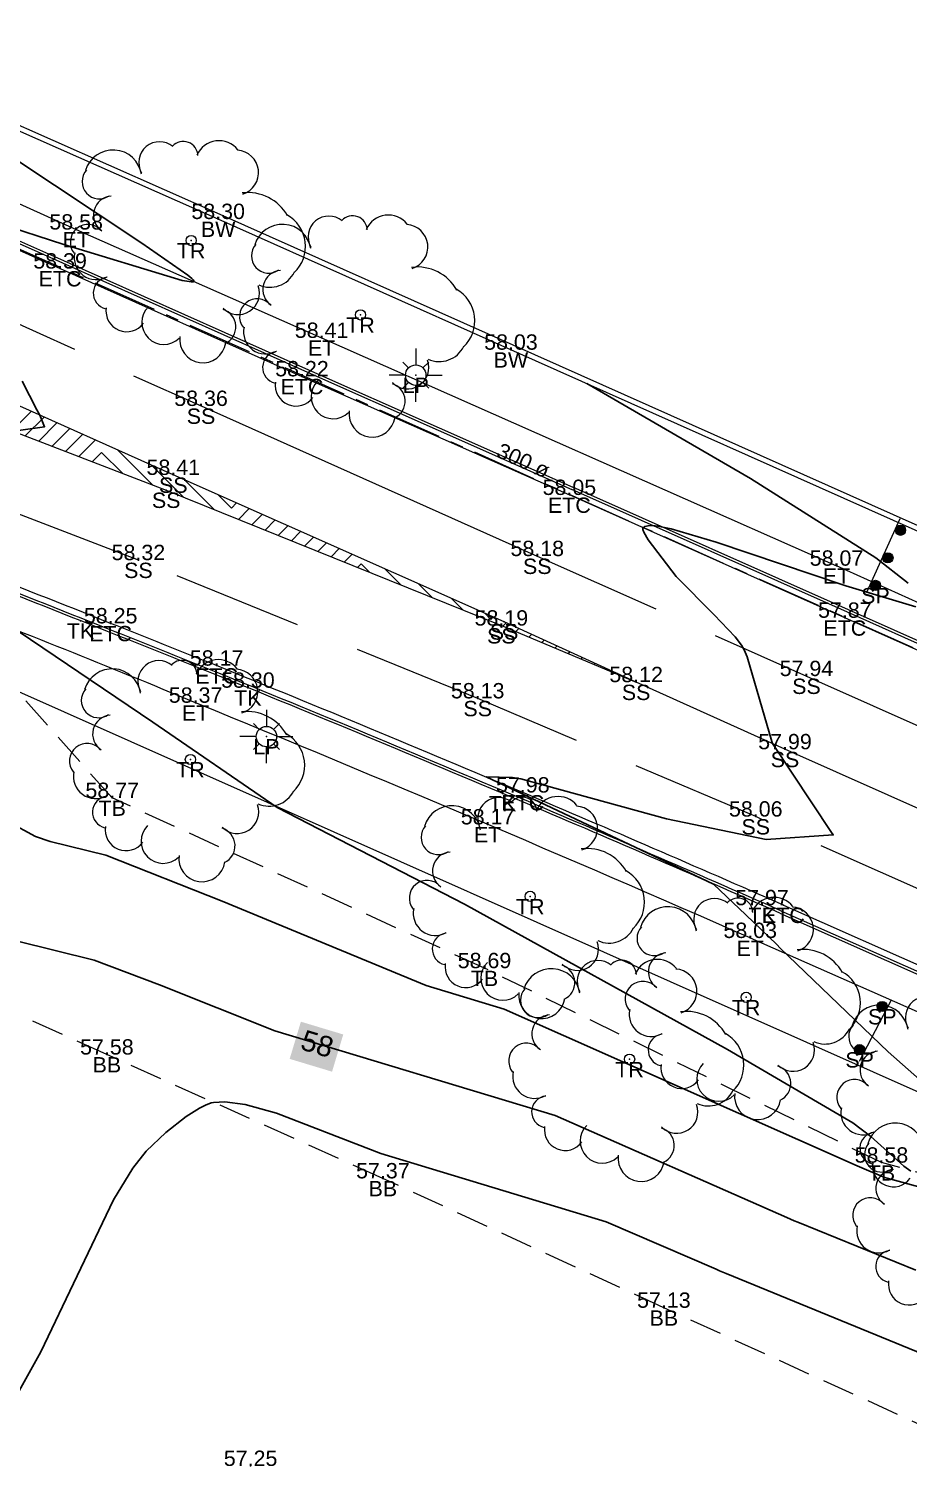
# Model space of a CAD drawing. Header units: metres. Extents: x -244 to 200, y -283 to 282.
# Drawn here: x -9.9 to 33.1, y 164.5 to 234.8 of the extents above; entities that cross this region are included whole.
import ezdxf
from ezdxf.enums import TextEntityAlignment as Align

# ---------------------------------------------------------------- set-up
doc = ezdxf.new("R2010")
doc.units = ezdxf.units.M
for name, pattern in [('CENTER', [50.8, 31.75, -6.35, 6.35, -6.35]), ('DASHED2', [9.525, 6.35, -3.175]), ('HIDDEN2', [4.7625, 3.175, -1.5875])]:
    doc.linetypes.add(name, pattern=pattern)
for name, color, linetype, lineweight in [('BANKS', 12, 'Continuous', 0), ('CONTOURS', 1, 'Continuous', 0), ('CONTOURS @ 1', 1, 'Continuous', 0), ('DESCRIPTIONS', 1, 'Continuous', 0), ('ELECTRICAL', 3, 'Continuous', 0), ('LEVELS', 1, 'Continuous', 0), ('POINTS', 1, 'Continuous', 0), ('ROAD_PAINT', 12, 'Continuous', 0), ('ROAD_SIGNAGE', 6, 'Continuous', 0), ('ROADS', 5, 'Continuous', 0), ('STORM_WATER', 1, 'Continuous', 0), ('SW_TEXT', 10, 'Continuous', 0), ('TREES', 14, 'Continuous', 0), ('WALLS', 11, 'Continuous', 0)]:
    doc.layers.add(name, color=color, linetype=linetype, lineweight=lineweight)
doc.layers.add('CADASTRAL', color=7, linetype='Continuous')
doc.styles.add('Arial', font='arial.ttf', dxfattribs={"height": 1.68})

msp = doc.modelspace()

# ---------------------------------------------------------------- hatches: boundary and pattern name
at = {"layer": 'ROAD_PAINT', "linetype": 'Continuous', "lineweight": 0}
h = msp.add_hatch(dxfattribs=at)
h.set_pattern_fill('LT124 RAILW', color=2, scale=0.5, style=0)
h.set_pattern_definition([(45, (0, 0), (1e-16, 0.9071424), [8.98026, -8.98026]), (135, (0, 0), (-1e-16, -0.9071424), [8.98026, -8.98026])])
edge = h.paths.add_edge_path(flags=0)
edge.add_line((-65.197, 234.699), (-61.814, 233.529))
edge.add_line((-61.814, 233.529), (-29.866, 222.486))
edge.add_line((-29.866, 222.486), (-16.018, 217.17))
edge.add_line((-16.018, 217.17), (-3.186, 212.244))
edge.add_line((-3.186, 212.244), (13.213, 205.618))
edge.add_line((13.213, 205.618), (19.806, 202.852))
edge.add_line((19.806, 202.852), (13.346, 205.805))
edge.add_line((13.346, 205.805), (-2.839, 212.984))
edge.add_line((-2.839, 212.984), (-15.339, 218.567))
edge.add_line((-15.339, 218.567), (-30.609, 225.431))
edge.add_arc((-31.076, 224.614), 0.941, -27.00922, 60.25976, ccw=False)
edge.add_arc((-31.076, 224.614), 0.941, 267.07737, 332.99078, ccw=False)
edge.add_arc((-23.944, 266.727), 43.648, 255.97554, 260.53176, ccw=False)
edge.add_arc((-23.944, 266.727), 43.648, 251.05636, 255.97554, ccw=False)
edge.add_line((-38.114, 225.443), (-50.466, 229.713))
edge.add_arc((-19.04, 308.393), 84.724, 245.69426, 248.22752, ccw=False)
edge.add_arc((-19.04, 308.393), 84.724, 243.52305, 245.69426, ccw=False)
edge.add_arc((-56.209, 233.304), 0.962, 164.05445, 231.11327, ccw=False)
edge.add_arc((-56.209, 233.304), 0.962, 96.052, 164.05445, ccw=False)
edge.add_arc((-62.603, 196.943), 37.845, 80.42925, 86.34099)
edge.add_arc((-62.603, 196.943), 37.845, 86.34099, 93.93027)
at = {"layer": 'ROAD_SIGNAGE', "linetype": 'Continuous', "lineweight": 0}
h = msp.add_hatch(color=1, dxfattribs=at)
edge = h.paths.add_edge_path(flags=0)
edge.add_arc((32.736, 210.28), 0.25, 0, 360)
h = msp.add_hatch(color=1, dxfattribs=at)
edge = h.paths.add_edge_path(flags=0)
edge.add_arc((32.125, 208.93), 0.25, 0, 360)
h = msp.add_hatch(color=1, dxfattribs=at)
edge = h.paths.add_edge_path(flags=0)
edge.add_arc((31.515, 207.581), 0.25, 0, 360)
h = msp.add_hatch(color=1, dxfattribs=at)
edge = h.paths.add_edge_path(flags=0)
edge.add_arc((31.849, 186.992), 0.25, 0, 360)
h = msp.add_hatch(color=1, dxfattribs=at)
edge = h.paths.add_edge_path(flags=0)
edge.add_arc((30.742, 184.883), 0.25, 0, 360)

# ---------------------------------------------------------------- linework, layer by layer
at = {"layer": 'BANKS', "color": 1, "linetype": 'HIDDEN2', "lineweight": 0, "ltscale": 0.5}
for p, q in [((-5.828, 197.19), (-14.527, 206.966)), ((12.387, 188.867), (-5.828, 197.19)), ((31.808, 179.359), (12.387, 188.867)), ((41.903, 176.641), (31.808, 179.359))]:
    msp.add_line(p, q, dxfattribs=at)
at = {"layer": 'BANKS', "color": 9, "linetype": 'HIDDEN2', "lineweight": 0, "ltscale": 0.5}
for p, q in [((-6.089, 184.644), (-19.522, 190.718)), ((7.415, 178.59), (-6.089, 184.644)), ((21.164, 172.262), (7.415, 178.59)), ((34.762, 166.059), (21.164, 172.262))]:
    msp.add_line(p, q, dxfattribs=at)
at = {"layer": 'CADASTRAL', "color": 1, "linetype": 'Continuous', "lineweight": 0}
msp.add_line((-45.645, 218.068), (97.186, 154.544), dxfattribs=at)
at = {"layer": 'CONTOURS', "color": 6, "linetype": 'Continuous', "lineweight": -3, "flags": 128}
for points in [[(-14.63, 226.338), (-8.198, 224.256), (-2.409, 222.497), (-1.953, 222.418), (-1.874, 222.422), (-1.837, 222.444), (-1.841, 222.474), (-1.875, 222.521), (-1.934, 222.583), (-2.126, 222.747), (-4.381, 224.323), (-17.214, 232.82)], [(-12.513, 214.863), (-9.141, 215.342), (-9.371, 215.902), (-9.511, 216.167), (-10.233, 217.563)], [(33.246, 178.941), (32.912, 179.184), (31.291, 180.642), (30.401, 181.303), (24.281, 184.887), (11.401, 191.992), (2.236, 196.721), (-3.845, 200.891), (-11.646, 206.162)], [(31.2, 178.954), (30.624, 179.211), (13.35, 186.861), (9.528, 188.013), (-0.442, 192.144), (-6.141, 194.396), (-8.859, 195.068), (-9.576, 195.312), (-10.898, 196.027)], [(23.882, 174.075), (23.726, 174.144), (18.339, 176.47), (7.315, 179.814), (2.216, 181.784), (0.679, 182.209), (-0.315, 182.338), (-0.869, 182.304), (-0.993, 182.276), (-1.266, 182.177), (-1.564, 182.03), (-2.213, 181.619), (-3.205, 180.833), (-4.164, 179.914), (-4.821, 179.09), (-5.77, 177.543), (-9.32, 170.116), (-10.796, 167.466), (-14.388, 161.233)], [(31.2, 178.954), (31.968, 178.637), (32.093, 178.604), (35.55, 177.66)], [(23.882, 174.075), (24.208, 173.94), (34.163, 169.86)]]:
    msp.add_lwpolyline(points, dxfattribs=at)
at = {"layer": 'CONTOURS', "color": 1, "linetype": 'Continuous', "lineweight": -3, "flags": 128}
for points in [[(33.121, 207.688), (31.536, 208.934), (25.394, 212.811), (17.401, 217.448)], [(40.371, 177.509), (32.139, 184.777), (26.86, 189.843), (26.687, 190.02), (25.172, 191.481), (23.59, 192.97), (23.282, 193.115), (12.473, 198.216), (13.763, 198.194), (14.157, 198.13), (15.351, 197.792), (21.299, 196.169), (26.175, 195.163), (29.451, 195.387), (29.367, 195.507), (26.478, 199.845), (26.448, 199.95), (25.232, 204.084), (25.092, 204.438), (24.961, 204.657), (24.644, 205.071), (23.621, 206.142), (21.764, 208.016), (20.401, 209.817), (20.184, 210.192), (20.138, 210.321), (20.134, 210.367), (20.145, 210.399), (20.239, 210.467), (20.393, 210.502), (20.602, 210.505), (20.862, 210.48), (21.518, 210.353), (23.729, 209.698), (30.063, 207.559), (33.49, 206.533)], [(27.541, 176.514), (27.175, 176.678), (15.845, 181.666), (2.121, 185.802), (-3.521, 188.054), (-6.717, 189.267), (-14.423, 191.172)], [(27.541, 176.514), (27.716, 176.442), (33.495, 174.109)]]:
    msp.add_lwpolyline(points, dxfattribs=at)
at = {"layer": 'CONTOURS', "color": 18, "linetype": 'Continuous', "lineweight": 0, "true_color": 0x000000}
msp.add_solid([(3.404, 186.251), (2.855, 184.432), (5.477, 185.626), (4.928, 183.807)], dxfattribs=at)
at = {"layer": 'ELECTRICAL', "color": 2, "linetype": 'Continuous', "lineweight": 0}
for p, q in [((9.023, 219.165), (9.023, 218.365)), ((8.387, 218.501), (8.67, 218.218)), ((9.377, 218.218), (9.66, 218.501)), ((8.523, 217.865), (7.723, 217.865)), ((8.67, 217.511), (8.387, 217.228)), ((9.023, 216.565), (9.023, 217.365)), ((9.66, 217.228), (9.377, 217.511)), ((9.523, 217.865), (10.323, 217.865)), ((1.717, 201.491), (1.717, 200.691)), ((1.081, 200.827), (1.363, 200.544)), ((2.071, 200.544), (2.353, 200.827)), ((1.217, 200.191), (0.417, 200.191)), ((1.363, 199.837), (1.081, 199.554)), ((2.353, 199.554), (2.071, 199.837)), ((2.217, 200.191), (3.017, 200.191)), ((1.717, 198.891), (1.717, 199.691))]:
    msp.add_line(p, q, dxfattribs=at)
for centre in [(9.023, 217.865), (1.717, 200.191)]:
    msp.add_circle(centre, 0.5, dxfattribs=at)
at = {"layer": 'POINTS', "color": 1, "linetype": 'Continuous', "lineweight": 0}
for p in [(-0.644, 225.497), (-7.592, 224.982), (-1.964, 224.444), (-8.378, 223.076), (6.321, 220.809), (4.416, 219.685), (13.681, 219.107), (3.456, 217.805), (9.023, 217.865), (-1.482, 216.357), (-2.839, 212.984), (-3.186, 212.244), (16.54, 212.005), (14.969, 209.016), (-4.546, 208.818), (29.61, 208.546), (31.515, 207.581), (-7.378, 205.855), (-5.904, 205.727), (13.213, 205.618), (13.346, 205.805), (30.017, 205.999), (-0.719, 203.659), (0.811, 202.58), (19.806, 202.852), (28.14, 203.149), (12.054, 202.059), (-1.749, 201.845), (1.717, 200.191), (-2.003, 199.072), (27.089, 199.57), (-5.828, 197.19), (13.268, 197.415), (14.261, 197.456), (25.659, 196.279), (12.539, 195.896), (14.624, 192.378), (25.967, 191.946), (27.011, 191.951), (25.388, 190.343), (12.387, 188.867), (25.188, 187.442), (31.849, 186.992), (-6.089, 184.644), (19.485, 184.413), (30.742, 184.883), (31.808, 179.359), (7.415, 178.59), (21.164, 172.262), (0.943, 164.529)]:
    msp.add_point(p, dxfattribs=at)
at = {"layer": 'ROAD_PAINT', "color": 7, "linetype": 'DASHED2', "lineweight": 0}
for p, q in [((-13.472, 221.732), (-1.482, 216.357)), ((-4.546, 208.818), (-33.618, 219.966)), ((14.969, 209.016), (28.14, 203.149)), ((12.054, 202.059), (-4.546, 208.818)), ((25.659, 196.279), (12.054, 202.059)), ((43.368, 188.397), (25.659, 196.279))]:
    msp.add_line(p, q, dxfattribs=at)
at = {"layer": 'ROAD_PAINT', "color": 7, "linetype": 'Continuous', "lineweight": 0}
for p, q in [((-2.839, 212.984), (-15.339, 218.567)), ((-16.018, 217.17), (-3.186, 212.244)), ((-1.482, 216.357), (14.969, 209.016)), ((13.346, 205.805), (-2.839, 212.984)), ((-3.186, 212.244), (13.213, 205.618)), ((13.213, 205.618), (19.806, 202.852)), ((19.806, 202.852), (13.346, 205.805)), ((27.089, 199.57), (19.806, 202.852)), ((28.14, 203.149), (46.446, 194.988)), ((44.413, 191.868), (27.089, 199.57))]:
    msp.add_line(p, q, dxfattribs=at)
at = {"layer": 'ROAD_SIGNAGE', "color": 1, "linetype": 'Continuous', "lineweight": 0}
for p, q in [((32.714, 210.839), (31.081, 207.228)), ((30.731, 184.324), (32.303, 187.318))]:
    msp.add_line(p, q, dxfattribs=at)
for centre in [(32.736, 210.28), (32.125, 208.93), (31.515, 207.581), (31.849, 186.992), (30.742, 184.883)]:
    msp.add_circle(centre, 0.25, dxfattribs=at)
at = {"layer": 'ROADS', "color": 9, "linetype": 'Continuous', "lineweight": 0}
for p, q in [((-20.313, 230.766), (-7.592, 224.982)), ((-21.363, 228.846), (-8.378, 223.076)), ((-7.592, 224.982), (4.416, 219.685)), ((-8.378, 223.076), (3.456, 217.805)), ((4.416, 219.685), (29.61, 208.546)), ((3.456, 217.805), (16.54, 212.005)), ((30.017, 205.999), (16.54, 212.005)), ((45.396, 201.406), (29.61, 208.546)), ((47.738, 198.088), (30.017, 205.999)), ((27.011, 191.951), (44.343, 184.257)), ((25.388, 190.343), (42.702, 182.727))]:
    msp.add_line(p, q, dxfattribs=at)
at = {"layer": 'ROADS', "color": 1, "linetype": 'Continuous', "lineweight": 0}
for p, q in [((-21.241, 229.12), (-8.256, 223.35)), ((-21.19, 229.234), (-8.205, 223.465)), ((-8.256, 223.35), (3.578, 218.08)), ((-8.205, 223.465), (3.629, 218.194)), ((3.578, 218.08), (16.662, 212.279)), ((3.629, 218.194), (16.713, 212.394)), ((30.14, 206.273), (16.662, 212.279)), ((30.191, 206.387), (16.713, 212.394)), ((47.861, 198.362), (30.14, 206.273)), ((47.911, 198.476), (30.191, 206.387)), ((26.84, 191.563), (44.17, 183.869)), ((26.89, 191.677), (44.221, 183.983))]:
    msp.add_line(p, q, dxfattribs=at)
at = {"layer": 'ROADS', "color": 9, "linetype": 'Continuous', "lineweight": 0}
for centre, radius, start, end in [((-424.518, -844.932), 1130.982, 68.276189, 69.047815), ((-231.796, -353.688), 601.281, 67.505454, 68.81722), ((-552.645, -1172.918), 1483.101, 68.152138, 68.36779), ((-376.858, -725.941), 1002.814, 67.044134, 67.970514), ((-416.532, -814.591), 1097.81, 66.262472, 67.800778), ((-376.858, -725.941), 1002.814, 66.250658, 67.044134)]:
    msp.add_arc(centre, radius, start, end, dxfattribs=at)
at = {"layer": 'ROADS', "color": 1, "linetype": 'Continuous', "lineweight": 0}
for centre, radius, start, end in [((-424.518, -844.932), 1130.557, 68.276171, 69.047815), ((-424.518, -844.932), 1130.682, 68.276176, 69.047815), ((-552.645, -1172.918), 1482.801, 68.152156, 68.367799), ((-552.645, -1172.918), 1482.676, 68.152164, 68.367803), ((-376.858, -725.941), 1002.389, 67.044134, 67.970476), ((-376.858, -725.941), 1002.514, 67.044134, 67.970487), ((-376.858, -725.941), 1002.389, 66.250698, 67.044134), ((-376.858, -725.941), 1002.514, 66.250687, 67.044134)]:
    msp.add_arc(centre, radius, start, end, dxfattribs=at)
at = {"layer": 'STORM_WATER', "color": 2, "linetype": 'CENTER', "lineweight": 0, "ltscale": 0.1}
msp.add_line((-15.95, 226.513), (44.046, 199.776), dxfattribs=at)
at = {"layer": 'TREES', "color": 3, "linetype": 'Continuous', "lineweight": 0}
for centre in [(-1.964, 224.444), (6.321, 220.809), (-2.003, 199.072), (14.624, 192.378), (25.188, 187.442), (19.485, 184.413)]:
    msp.add_circle(centre, 0.25, dxfattribs=at)
for centre, radius, start, end in [((-2.358, 228.564), 0.727, 2.51437, 136.37354), ((-0.6, 228.142), 1.186, 38.70338, 156.09581), ((-5.789, 227.467), 1.407, 8.80975, 163.5621), ((-3.511, 228.259), 1.017, 50.09878, 209.32106), ((0.234, 227.763), 1.096, 287.29982, 86.6061), ((-6.455, 227.328), 0.846, 138.25628, 305.4538), ((-5.822, 225.69), 0.925, 93.95545, 236.73105), ((0.81, 224.562), 2.225, 29.20025, 97.13167), ((-7.018, 224.366), 0.862, 39.7102, 219.23472), ((2.496, 223.833), 1.407, 8.80975, 163.5621), ((1.866, 224.158), 1.762, 313.36969, 60.91119), ((4.774, 224.625), 1.017, 50.09878, 209.32106), ((5.927, 224.93), 0.727, 2.51437, 136.37354), ((7.685, 224.507), 1.186, 38.70338, 156.09581), ((8.519, 224.129), 1.096, 287.29982, 86.6061), ((-6.605, 223.611), 1.081, 167.43917, 299.72808), ((1.83, 223.694), 0.846, 138.25628, 305.4538), ((2.463, 222.056), 0.925, 93.95545, 236.73105), ((9.095, 220.927), 2.225, 29.20025, 97.13167), ((-5.972, 221.87), 0.783, 97.06975, 257.10857), ((1.895, 223.492), 1.331, 245.47848, 333.93748), ((0.335, 221.87), 1.045, 224.85314, 20.08924), ((1.266, 220.731), 0.862, 39.7102, 219.23472), ((10.151, 220.524), 1.762, 313.36969, 60.91119), ((-5.115, 221.002), 1.017, 171.11128, 323.88166), ((-3.299, 220.444), 1.08, 134.73205, 314.28856), ((-0.676, 220.225), 0.897, 294.70105, 72.45162), ((1.68, 219.977), 1.081, 167.43917, 299.72808), ((-1.396, 219.6), 1.133, 172.39825, 351.71481), ((2.313, 218.235), 0.783, 97.06975, 257.10857), ((10.18, 219.858), 1.331, 245.47848, 333.93748), ((8.62, 218.235), 1.045, 224.85314, 20.08924), ((3.169, 217.367), 1.017, 171.11128, 323.88166), ((4.986, 216.81), 1.08, 134.73205, 314.28856), ((7.609, 216.591), 0.897, 294.70105, 72.45162), ((6.889, 215.965), 1.133, 172.39825, 351.71481), ((-5.828, 202.096), 1.407, 8.80975, 163.5621), ((-3.55, 202.888), 1.017, 50.09878, 209.32106), ((-2.398, 203.193), 0.727, 2.51437, 136.37354), ((-0.639, 202.77), 1.186, 38.70338, 156.09581), ((0.195, 202.392), 1.096, 287.29982, 86.6061), ((-6.494, 201.957), 0.846, 138.25628, 305.4538), ((-5.861, 200.318), 0.925, 93.95545, 236.73105), ((0.771, 199.19), 2.225, 29.20025, 97.13167), ((-7.058, 198.994), 0.862, 39.7102, 219.23472), ((1.827, 198.787), 1.762, 313.36969, 60.91119), ((-6.644, 198.24), 1.081, 167.43917, 299.72808), ((-6.011, 196.498), 0.783, 97.06975, 257.10857), ((1.856, 198.121), 1.331, 245.47848, 333.93748), ((13.076, 196.193), 1.017, 50.09878, 209.32106), ((14.229, 196.498), 0.727, 2.51437, 136.37354), ((15.987, 196.076), 1.186, 38.70338, 156.09581), ((0.296, 196.498), 1.045, 224.85314, 20.08924), ((10.799, 195.401), 1.407, 8.80975, 163.5621), ((16.821, 195.698), 1.096, 287.29982, 86.6061), ((-5.155, 195.63), 1.017, 171.11128, 323.88166), ((-3.338, 195.073), 1.08, 134.73205, 314.28856), ((-0.715, 194.854), 0.897, 294.70105, 72.45162), ((10.133, 195.262), 0.846, 138.25628, 305.4538), ((-1.435, 194.228), 1.133, 172.39825, 351.71481), ((10.766, 193.624), 0.925, 93.95545, 236.73105), ((17.397, 192.496), 2.225, 29.20025, 97.13167), ((18.454, 192.092), 1.762, 313.36969, 60.91119), ((9.569, 192.3), 0.862, 39.7102, 219.23472), ((23.64, 191.258), 1.017, 50.09878, 209.32106), ((24.793, 191.563), 0.727, 2.51437, 136.37354), ((26.551, 191.14), 1.186, 38.70338, 156.09581), ((9.983, 191.546), 1.081, 167.43917, 299.72808), ((21.363, 190.466), 1.407, 8.80975, 163.5621), ((27.386, 190.762), 1.096, 287.29982, 86.6061), ((18.483, 191.426), 1.331, 245.47848, 333.93748), ((20.697, 190.326), 0.846, 138.25628, 305.4538), ((10.615, 189.804), 0.783, 97.06975, 257.10857), ((16.923, 189.804), 1.045, 224.85314, 20.08924), ((17.938, 188.229), 1.017, 50.09878, 209.32106), ((19.09, 188.534), 0.727, 2.51437, 136.37354), ((20.849, 188.111), 1.186, 38.70338, 156.09581), ((21.33, 188.688), 0.925, 93.95545, 236.73105), ((27.962, 187.56), 2.225, 29.20025, 97.13167), ((11.472, 188.936), 1.017, 171.11128, 323.88166), ((13.288, 188.378), 1.08, 134.73205, 314.28856), ((15.66, 187.437), 1.407, 8.80975, 163.5621), ((15.911, 188.16), 0.897, 294.70105, 72.45162), ((21.683, 187.733), 1.096, 287.29982, 86.6061), ((29.018, 187.157), 1.762, 313.36969, 60.91119), ((14.994, 187.297), 0.846, 138.25628, 305.4538), ((20.133, 187.364), 0.862, 39.7102, 219.23472), ((15.191, 187.534), 1.133, 172.39825, 351.71481), ((33.998, 186.452), 1.017, 50.09878, 209.32106), ((15.627, 185.659), 0.925, 93.95545, 236.73105), ((20.547, 186.61), 1.081, 167.43917, 299.72808), ((22.259, 184.531), 2.225, 29.20025, 97.13167), ((31.72, 185.66), 1.407, 8.80975, 163.5621), ((29.047, 186.49), 1.331, 245.47848, 333.93748), ((31.054, 185.521), 0.846, 138.25628, 305.4538), ((14.43, 184.335), 0.862, 39.7102, 219.23472), ((21.18, 184.868), 0.783, 97.06975, 257.10857), ((23.315, 184.128), 1.762, 313.36969, 60.91119), ((27.487, 184.868), 1.045, 224.85314, 20.08924), ((31.687, 183.883), 0.925, 93.95545, 236.73105), ((14.844, 183.581), 1.081, 167.43917, 299.72808), ((22.036, 184), 1.017, 171.11128, 323.88166), ((23.852, 183.442), 1.08, 134.73205, 314.28856), ((26.476, 183.224), 0.897, 294.70105, 72.45162), ((23.344, 183.461), 1.331, 245.47848, 333.93748), ((30.49, 182.559), 0.862, 39.7102, 219.23472), ((15.477, 181.839), 0.783, 97.06975, 257.10857), ((21.784, 181.839), 1.045, 224.85314, 20.08924), ((25.755, 182.598), 1.133, 172.39825, 351.71481), ((30.904, 181.804), 1.081, 167.43917, 299.72808), ((16.333, 180.971), 1.017, 171.11128, 323.88166), ((18.15, 180.413), 1.08, 134.73205, 314.28856), ((20.773, 180.195), 0.897, 294.70105, 72.45162), ((31.537, 180.063), 0.783, 97.06975, 257.10857), ((32.493, 179.883), 1.407, 8.80975, 163.5621), ((31.827, 179.744), 0.846, 138.25628, 305.4538), ((20.053, 179.569), 1.133, 172.39825, 351.71481), ((32.393, 179.195), 1.017, 171.11128, 323.88166), ((32.46, 178.106), 0.925, 93.95545, 236.73105), ((31.263, 176.781), 0.862, 39.7102, 219.23472), ((31.677, 176.027), 1.081, 167.43917, 299.72808), ((32.31, 174.285), 0.783, 97.06975, 257.10857), ((33.166, 173.417), 1.017, 171.11128, 323.88166)]:
    msp.add_arc(centre, radius, start, end, dxfattribs=at)
at = {"layer": 'WALLS', "color": 4, "linetype": 'Continuous', "lineweight": 0}
for p, q in [((-0.644, 225.497), (-17.282, 232.85)), ((-0.542, 225.725), (-17.181, 233.078)), ((13.681, 219.107), (-0.644, 225.497)), ((13.783, 219.335), (-0.542, 225.725)), ((45.436, 204.944), (13.681, 219.107)), ((45.538, 205.172), (13.783, 219.335))]:
    msp.add_line(p, q, dxfattribs=at)

# ---------------------------------------------------------------- texts
at = {"layer": 'CONTOURS @ 1', "color": 1, "linetype": 'Continuous', "lineweight": 0, "style": 'Arial'}
msp.add_text('58', height=1, rotation=343.22791, dxfattribs=at).set_placement((4.209, 185.172), align=Align.MIDDLE_CENTER)
at = {"layer": 'DESCRIPTIONS', "color": 9, "linetype": 'Continuous', "lineweight": -3, "style": 'Arial'}
for s, p in [('BW', (-0.644, 225.372)), ('ET', (-7.592, 224.857)), ('TR', (-1.964, 224.319)), ('ETC', (-8.378, 222.951)), ('TR', (6.321, 220.684)), ('ET', (4.416, 219.56)), ('BW', (13.681, 218.982)), ('ETC', (3.456, 217.68)), ('LP', (9.023, 217.74)), ('SS', (-1.482, 216.232)), ('SS', (-2.839, 212.859)), ('SS', (-3.186, 212.119)), ('ETC', (16.54, 211.88)), ('SS', (14.969, 208.891)), ('SS', (-4.546, 208.693)), ('ET', (29.61, 208.421)), ('SP', (31.515, 207.456)), ('TK', (-7.378, 205.73)), ('ETC', (-5.904, 205.602)), ('SS', (13.213, 205.493)), ('SS', (13.346, 205.68)), ('ETC', (30.017, 205.874)), ('ETC', (-0.719, 203.534)), ('SS', (19.806, 202.727)), ('SS', (28.14, 203.024)), ('TK', (0.811, 202.455)), ('SS', (12.054, 201.934)), ('ET', (-1.749, 201.72)), ('LP', (1.717, 200.066)), ('SS', (27.089, 199.445)), ('TR', (-2.003, 198.947)), ('TB', (-5.828, 197.065)), ('TK', (13.268, 197.29)), ('ETC', (14.261, 197.331)), ('ET', (12.539, 195.771)), ('SS', (25.659, 196.154)), ('TR', (14.624, 192.253)), ('TK', (25.967, 191.821)), ('ETC', (27.011, 191.826)), ('ET', (25.388, 190.218)), ('TB', (12.387, 188.742)), ('TR', (25.188, 187.317)), ('SP', (31.849, 186.867)), ('BB', (-6.089, 184.519)), ('TR', (19.485, 184.288)), ('SP', (30.742, 184.758)), ('TB', (31.808, 179.234)), ('BB', (7.415, 178.465)), ('BB', (21.164, 172.137))]:
    msp.add_text(s, height=0.75, dxfattribs=at).set_placement(p, align=Align.TOP_CENTER)
at = {"layer": 'LEVELS', "color": 6, "linetype": 'Continuous', "lineweight": -3, "style": 'Arial'}
for s, p in [('58.30', (-0.644, 225.497)), ('58.58', (-7.592, 224.982)), ('58.39', (-8.378, 223.076)), ('58.41', (4.416, 219.685)), ('58.03', (13.681, 219.107)), ('58.22', (3.456, 217.805)), ('58.36', (-1.482, 216.357)), ('58.41', (-2.839, 212.984)), ('58.05', (16.54, 212.005)), ('58.18', (14.969, 209.016)), ('58.32', (-4.546, 208.818)), ('58.07', (29.61, 208.546)), ('58.25', (-5.904, 205.727)), ('58.19', (13.213, 205.618)), ('57.87', (30.017, 205.999)), ('58.17', (-0.719, 203.659)), ('58.30', (0.811, 202.58)), ('58.12', (19.806, 202.852)), ('57.94', (28.14, 203.149)), ('58.37', (-1.749, 201.845)), ('58.13', (12.054, 202.059)), ('57.99', (27.089, 199.57)), ('58.77', (-5.828, 197.19)), ('57.98', (14.261, 197.456)), ('58.06', (25.659, 196.279)), ('58.17', (12.539, 195.896)), ('57.97', (25.967, 191.946)), ('58.03', (25.388, 190.343)), ('58.69', (12.387, 188.867)), ('57.58', (-6.089, 184.644)), ('58.58', (31.808, 179.359)), ('57.37', (7.415, 178.59)), ('57.13', (21.164, 172.262)), ('57.25', (0.943, 164.529))]:
    msp.add_text(s, height=0.75, dxfattribs=at).set_placement(p, align=Align.CENTER)
at = {"layer": 'SW_TEXT', "color": 2, "linetype": 'Continuous', "lineweight": 0, "style": 'Arial'}
msp.add_text('300 ø', height=0.75, rotation=335.98009, dxfattribs=at).set_placement((14.048, 213.145), align=Align.BOTTOM_CENTER)

doc.saveas('drawing.dxf')
